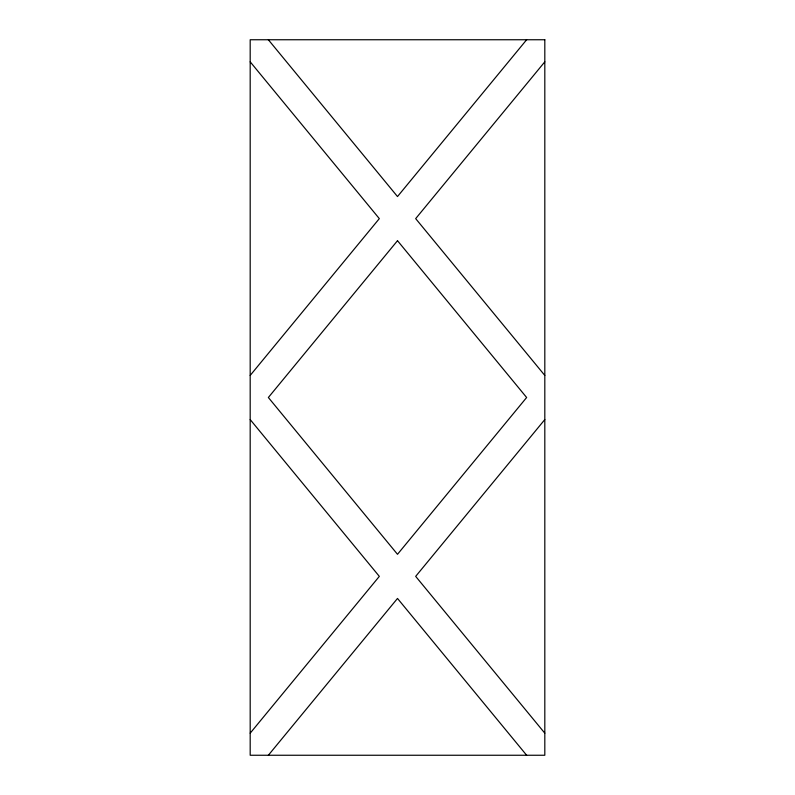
<?xml version="1.0" encoding="UTF-8"?>
<svg xmlns="http://www.w3.org/2000/svg" width="795" height="795" viewBox="0 0 795 795"><rect width="100%" height="100%" fill="white"/><g stroke="black" fill="none" stroke-linecap="round" stroke-linejoin="round"><path stroke-width="1.19" d="M250.186 375.429L379.324 218.625L250.186 61.821M526.638 39.75L397.5 196.554L268.362 39.75M544.813 61.821L415.676 218.625L544.813 375.429M250.186 733.179L379.324 576.375L250.186 419.571M268.362 755.25L397.5 598.446L526.638 755.25M544.813 419.571L415.676 576.375L544.813 733.179M397.5 240.696L268.362 397.5L397.5 554.304L526.638 397.5L397.5 240.696M544.813 39.75L250.186 39.75L250.186 755.25L544.813 755.25L544.813 39.75"/></g></svg>
